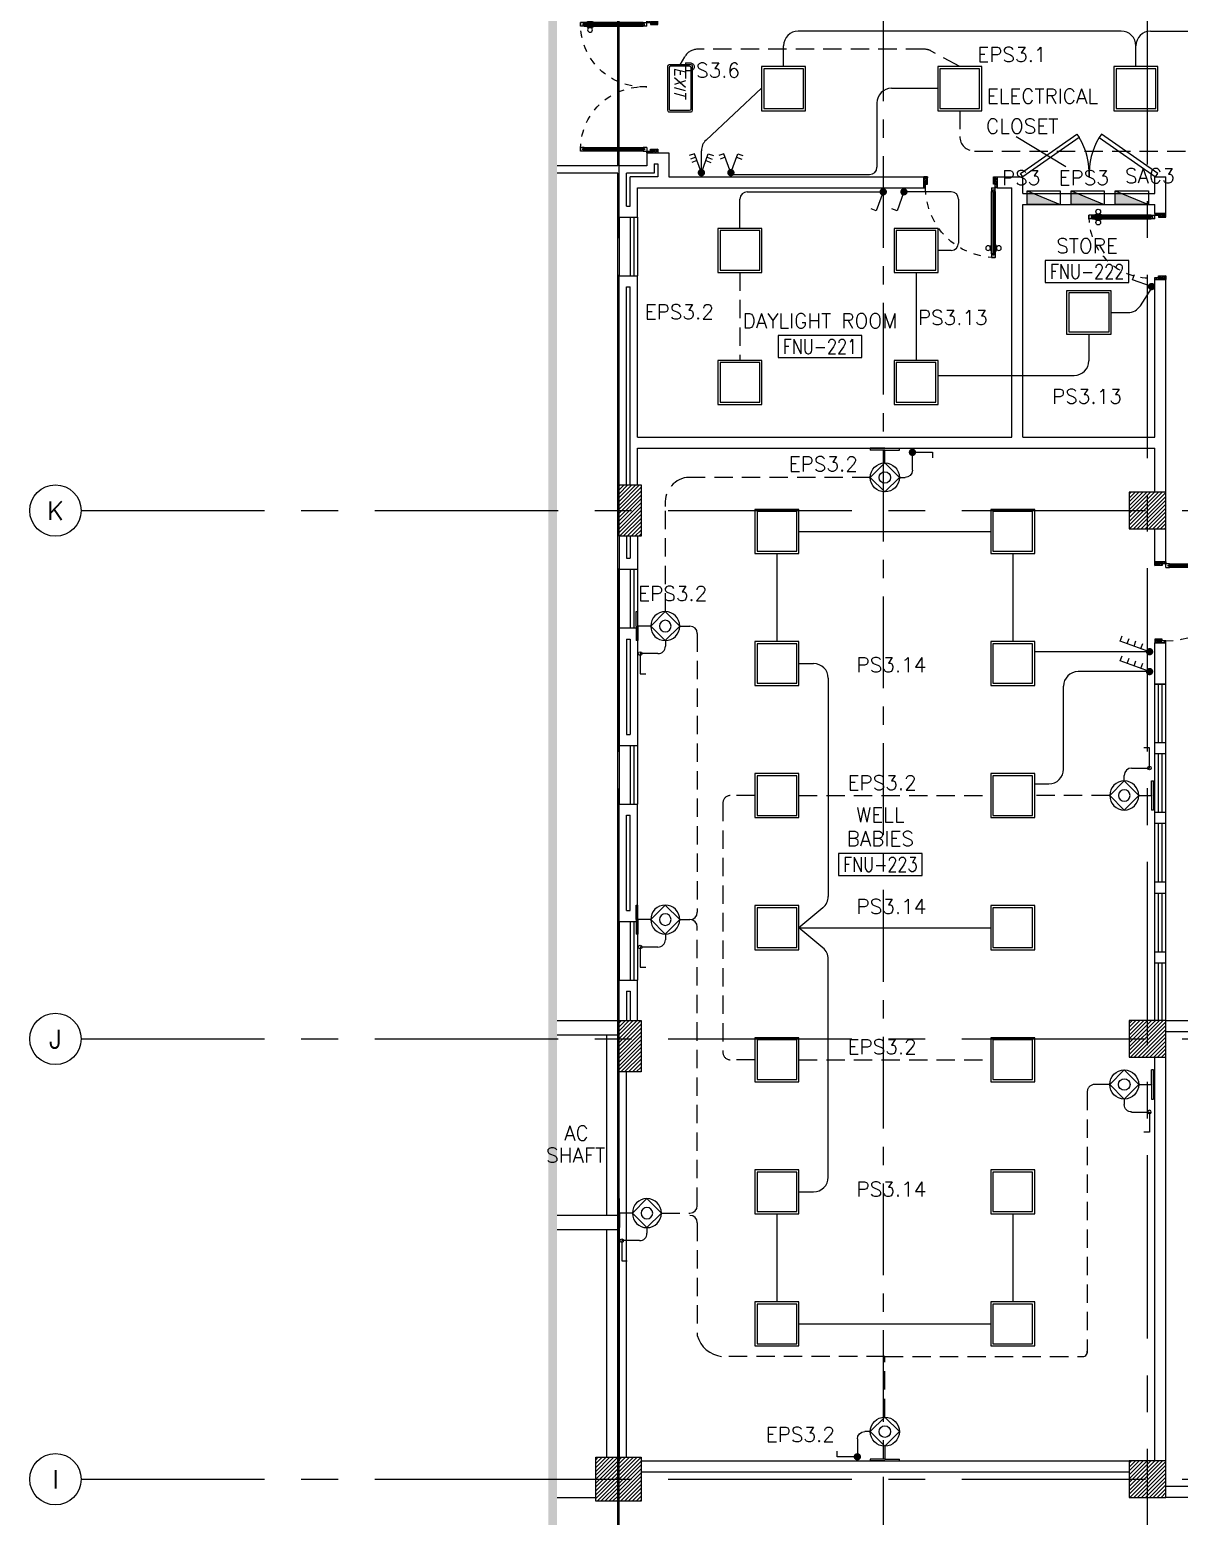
# Model space of a CAD drawing. Extents: x 0 to 92.9, y -1.3 to 78.2.
# Drawn here: x -0.03 to 15.63, y 36.25 to 56.51 of the extents above; entities that cross this region are included whole.
import ezdxf
from ezdxf.enums import TextEntityAlignment as Align

# ---------------------------------------------------------------- set-up
doc = ezdxf.new("R2010")
doc.units = 0
doc.header["$MEASUREMENT"] = 0
for name, pattern in [('CENTER', [2, 1.25, -0.25, 0.25, -0.25]), ('CENTER2', [1.125, 0.75, -0.125, 0.125, -0.125]), ('CENTERX2', [4, 2.5, -0.5, 0.5, -0.5]), ('HIDDEN', [0.375, 0.25, -0.125])]:
    doc.linetypes.add(name, pattern=pattern)
doc.layers.get('0').update_dxf_attribs({"color": 11, "linetype": 'CONTINUOUS'})
for name, color, linetype in [('AX', 11, 'CONTINUOUS'), ('AX-CR', 11, 'CONTINUOUS'), ('AX-TXT', 11, 'CONTINUOUS'), ('AXES', 11, 'CENTERX2'), ('AXES1', 11, 'CENTER'), ('COL', 11, 'CONTINUOUS'), ('DOOR', 11, 'CONTINUOUS'), ('E-CLINE', 2, 'CONTINUOUS'), ('E-HLINE', 2, 'HIDDEN'), ('E-LEGEND', 3, 'CONTINUOUS'), ('E-LITE', 4, 'CONTINUOUS'), ('E-PANELBX', 3, 'CONTINUOUS'), ('E-SWITCH', 4, 'CONTINUOUS'), ('E-TEXT', 4, 'CONTINUOUS'), ('EJ', 11, 'CONTINUOUS'), ('ELEV', 11, 'CONTINUOUS'), ('HAT', 11, 'CONTINUOUS'), ('INSUL', 11, 'CONTINUOUS'), ('RM-BOX', 11, 'CONTINUOUS'), ('RM-NAME', 11, 'CONTINUOUS'), ('RM-NO', 11, 'CONTINUOUS'), ('ROOF', 11, 'CONTINUOUS'), ('WALL', 11, 'CONTINUOUS'), ('WIN', 11, 'CONTINUOUS')]:
    doc.layers.add(name, color=color, linetype=linetype)
doc.styles.add('ITALICC', font='italicc')
doc.styles.add('ROMANS', font='ROMANS.shx', dxfattribs={"width": 0.6})

# ---------------------------------------------------------------- blocks, each defined once
blk = doc.blocks.new('L42')
at = {"layer": 'E-LITE'}
for p, q in [((0.3, 0.3), (-0.3, 0.3)), ((-0.3, 0.3), (-0.3, -0.3)), ((0.3, -0.3), (0.3, 0.3)), ((-0.3, -0.3), (0.3, -0.3))]:
    blk.add_line(p, q, dxfattribs=at)
at = {"layer": 'E-LITE', "color": 8}
blk.add_lwpolyline([(-0.27, 0.27), (-0.27, -0.27), (0.27, -0.27), (0.27, 0.27)], close=True, dxfattribs=at)
blk = doc.blocks.new('2G2W')
for p, q in [((0, 0), (0.517, 0.188)), ((0, 0), (0.517, -0.188)), ((0.423, 0.154), (0.372, 0.295)), ((0.517, 0.188), (0.466, 0.329)), ((0.423, -0.154), (0.372, -0.295)), ((0.517, -0.188), (0.466, -0.329))]:
    blk.add_line(p, q)
at = {"const_width": 0.1}
blk.add_lwpolyline([(-0.05, 0, 1), (0.05, 0, 1)], format="xyb", close=True, dxfattribs=at)
blk = doc.blocks.new('3G2W')
for p, q in [((0, 0), (0.517, 0.188)), ((0, 0), (0.517, -0.188)), ((0.329, 0.12), (0.278, 0.261)), ((0.423, 0.154), (0.372, 0.295)), ((0.517, 0.188), (0.466, 0.329)), ((0.329, -0.12), (0.278, -0.261)), ((0.423, -0.154), (0.372, -0.295)), ((0.517, -0.188), (0.466, -0.329))]:
    blk.add_line(p, q)
at = {"const_width": 0.1}
blk.add_lwpolyline([(-0.05, 0, 1), (0.05, 0, 1)], format="xyb", close=True, dxfattribs=at)
blk = doc.blocks.new('AXL')
at = {"layer": 'AX-CR'}
blk.add_circle((-350, 0), 350, dxfattribs=at)
at = {"layer": 'AX-TXT', "style": 'ROMANS'}
blk.add_attdef('AX', text='', height=250, dxfattribs=at).set_placement((-350, 0), align=Align.MIDDLE)
blk = doc.blocks.new('*X81')
at = {"color": 0}
for p, q in [((73379, 149535), (73834, 149990)), ((73379, 149588), (73781, 149990)), ((73379, 149641), (73728, 149990)), ((73379, 149694), (73675, 149990)), ((73379, 149747), (73622, 149990)), ((73379, 149800), (73569, 149990)), ((73379, 149853), (73516, 149990)), ((73379, 149906), (73463, 149990)), ((73379, 149959), (73410, 149990)), ((73387, 149490), (73879, 149982)), ((73440, 149490), (73879, 149929)), ((73493, 149490), (73879, 149876)), ((73546, 149490), (73879, 149822)), ((73599, 149490), (73879, 149769)), ((73653, 149490), (73879, 149716)), ((73706, 149490), (73879, 149663)), ((73759, 149490), (73879, 149610)), ((73812, 149490), (73879, 149557)), ((73865, 149490), (73879, 149504))]:
    blk.add_line(p, q, dxfattribs=at)
blk = doc.blocks.new('COL50')
at = {"layer": 'COL'}
blk.add_lwpolyline([(-250, 250), (-250, -250), (250, -250), (250, 250)], close=True, dxfattribs=at)
blk = doc.blocks.new('RM1')
at = {"layer": 'RM-BOX'}
blk.add_lwpolyline([(570, -200), (-570, -200), (-570, -500), (570, -500)], close=True, dxfattribs=at)
at = {"layer": 'RM-NAME', "style": 'ROMANS'}
for tag, p in [('ROOMNAME1', (0, 324)), ('ROOMNAME2', (0, 0))]:
    blk.add_attdef(tag, text='', height=200, dxfattribs=at).set_placement(p, align=Align.MIDDLE)
at = {"layer": 'RM-NO', "style": 'ROMANS', "width": 0.8}
blk.add_attdef('ROOMNO', text='', height=200, dxfattribs=at).set_placement((0, -350), align=Align.MIDDLE)
blk = doc.blocks.new('*X80')
at = {"color": 0}
for p, q in [((73379, 155527), (73842, 155990)), ((73379, 155580), (73789, 155990)), ((73379, 155633), (73736, 155990)), ((73379, 155686), (73683, 155990)), ((73379, 155739), (73629, 155990)), ((73379, 155793), (73576, 155990)), ((73379, 155846), (73523, 155990)), ((73379, 155899), (73470, 155990)), ((73379, 155952), (73417, 155990)), ((73395, 155490), (73879, 155974)), ((73448, 155490), (73879, 155921)), ((73501, 155490), (73879, 155868)), ((73554, 155490), (73879, 155815)), ((73607, 155490), (73879, 155762)), ((73660, 155490), (73879, 155709)), ((73713, 155490), (73879, 155656)), ((73766, 155490), (73879, 155603)), ((73819, 155490), (73879, 155550)), ((73872, 155490), (73879, 155497))]:
    blk.add_line(p, q, dxfattribs=at)
blk = doc.blocks.new('*X79')
at = {"color": 0}
for p, q in [((73379, 162740), (73829, 163190)), ((73379, 162793), (73776, 163190)), ((73379, 162846), (73723, 163190)), ((73379, 162899), (73670, 163190)), ((73379, 162952), (73617, 163190)), ((73379, 163005), (73564, 163190)), ((73379, 163058), (73511, 163190)), ((73379, 163111), (73458, 163190)), ((73379, 163164), (73405, 163190)), ((73382, 162690), (73879, 163187)), ((73435, 162690), (73879, 163134)), ((73488, 162690), (73879, 163081)), ((73541, 162690), (73879, 163028)), ((73594, 162690), (73879, 162975)), ((73647, 162690), (73879, 162922)), ((73700, 162690), (73879, 162869)), ((73753, 162690), (73879, 162816)), ((73806, 162690), (73879, 162763)), ((73859, 162690), (73879, 162710))]:
    blk.add_line(p, q, dxfattribs=at)
blk = doc.blocks.new('DOOR90')
at = {"layer": 'DOOR', "linetype": 'ByBlock'}
for p, q in [((0, 0), (-150, 0)), ((-200, -25), (-1000, -25)), ((-200, -42), (-1000, -42)), ((-200, -58), (-1000, -58)), ((-1000, -75), (-200, -75))]:
    blk.add_line(p, q, dxfattribs=at)
at = {"layer": 'DOOR', "color": 0, "linetype": 'ByBlock'}
for p, q in [((-150, 0), (-150, -25)), ((-150, 0), (0, 0)), ((0, -50), (0, 0)), ((-1050, -25), (-1050, -75)), ((-1050, -75), (-1050, -25)), ((-1000, -25), (-1050, -25)), ((-1000, -75), (-1050, -75)), ((-1020, -42), (-1020, -58)), ((-1000, -42), (-1020, -42)), ((-1000, -58), (-1020, -58)), ((-1000, -25), (-1000, -42)), ((-1000, -58), (-1000, -75)), ((-968, -25), (-968, -18)), ((-878, -18), (-968, -18)), ((-968, -75), (-968, -82)), ((-878, -82), (-968, -82)), ((-955, -18), (-955, -9)), ((-955, -9), (-890, -9)), ((-955, -18), (-890, -18)), ((-955, -82), (-955, -91)), ((-955, -82), (-890, -82)), ((-955, -91), (-890, -91)), ((-890, -18), (-890, -9)), ((-890, -82), (-890, -91)), ((-878, -25), (-878, -18)), ((-878, -75), (-878, -82)), ((-200, -42), (-200, -25)), ((-200, -25), (-150, -25)), ((-180, -42), (-200, -42)), ((-200, -75), (-200, -58)), ((-200, -58), (-180, -58)), ((-150, -75), (-200, -75)), ((-180, -58), (-180, -42)), ((-150, -75), (-150, -25)), ((-150, -25), (-100, -25)), ((-100, -25), (-100, -50)), ((-100, -50), (0, -50)), ((-150, -900), (-150, -875)), ((-150, -875), (-100, -875)), ((0, -900), (-150, -900)), ((-150, -900), (0, -900)), ((-100, -850), (0, -850)), ((-100, -875), (-100, -850)), ((0, -850), (0, -900))]:
    blk.add_line(p, q, dxfattribs=at)
at = {"layer": 'DOOR', "color": 9, "linetype": 'ByBlock'}
for p, q in [((0, -50), (-114, 0)), ((0, -50), (-40, 0)), ((0, -50), (-100, -37)), ((0, -850), (-114, -900)), ((0, -850), (-100, -863)), ((0, -850), (-40, -900))]:
    blk.add_line(p, q, dxfattribs=at)
at = {"layer": 'DOOR', "color": 0, "linetype": 'ByBlock'}
for centre in [(-923, 24), (-923, -124)]:
    blk.add_circle(centre, 32.4, dxfattribs=at)
at = {"layer": 'DOOR', "color": 9, "linetype": 'ByBlock'}
for centre, radius, start, end in [((0, -50), 74.4, 137.7764, 180), ((0, -50), 54.4, 113.2074, 180), ((0, -50), 154, 161.1053, 166.2858), ((0, -50), 134, 158.1598, 169.28), ((0, -50), 114, 154.0838, 167.3774), ((0, -50), 94.4, 148.0182, 180), ((0, -50), 34.4, 90, 180), ((0, -50), 14.4, 90, 180), ((0, -850), 154, 193.7142, 198.8947), ((0, -850), 134, 190.72, 201.8402), ((0, -850), 94.4, 180, 211.9818), ((0, -850), 74.4, 180, 222.2236), ((0, -850), 54.4, 180, 246.7926), ((0, -850), 34.4, 180, 270), ((0, -850), 14.4, 180, 270)]:
    blk.add_arc(centre, radius, start, end, dxfattribs=at)
at = {"layer": 'DOOR', "linetype": 'HIDDEN', "ltscale": 0.5}
blk.add_arc((-222, -50), 828, 178.2701, 275.003, dxfattribs=at)
blk = doc.blocks.new('C11')
at = {"layer": 'HAT'}
h = blk.add_hatch(dxfattribs=at)
h.set_pattern_fill('ANSI31', color=256, scale=300, style=0)
h.set_pattern_definition([(45, (-248556.182, -75061.005), (-26.5165043, 26.5165043), [])])
h.paths.add_polyline_path([(300, 700), (0, 700), (0, 350), (300, 350)])
h.paths.add_polyline_path([(300, 350), (0, 350), (0, 0), (300, 0)])
at = {"layer": 'COL'}
blk.add_lwpolyline([(300, 700), (300, 0), (0, 0), (0, 700)], close=True, dxfattribs=at)
blk = doc.blocks.new('C5V')
at = {"layer": 'HAT'}
h = blk.add_hatch(dxfattribs=at)
h.set_pattern_fill('ANSI31', color=256, scale=300, style=0)
h.set_pattern_definition([(45, (-249196.182, -54711.005), (-26.5165043, 26.5165043), [])])
h.paths.add_polyline_path([(-20, 600), (-320, 600), (-320, 300), (-20, 300)])
h.paths.add_polyline_path([(-20, 300), (-320, 300), (-320, 0), (-20, 0)])
h = blk.add_hatch(dxfattribs=at)
h.set_pattern_fill('ANSI31', color=256, scale=300, style=0)
h.set_pattern_definition([(45, (-248876.182, -54711.005), (-26.5165043, 26.5165043), [])])
h.paths.add_polyline_path([(300, 600), (0, 600), (0, 300), (300, 300)])
h.paths.add_polyline_path([(300, 300), (0, 300), (0, 0), (300, 0)])
at = {"layer": 'COL'}
for points in [[(-20, 600), (-20, 0), (-320, 0), (-320, 600)], [(300, 600), (300, 0), (0, 0), (0, 600)]]:
    blk.add_lwpolyline(points, close=True, dxfattribs=at)
blk = doc.blocks.new('A$C272A55A0')
at = {"layer": 'DOOR', "color": 0, "linetype": 'ByBlock'}
for p, q in [((0, 900), (0, 1050)), ((50, 1050), (0, 1050)), ((50, 950), (50, 1050)), ((1750, 950), (1750, 1050)), ((1750, 1050), (1800, 1050)), ((1800, 1050), (1800, 900)), ((0, 900), (25, 900)), ((25, 950), (50, 950)), ((25, 900), (25, 950)), ((75, 900), (25, 900)), ((25, 850), (25, 900)), ((42, 850), (25, 850)), ((58, 870), (42, 870)), ((42, 870), (42, 850)), ((58, 850), (58, 870)), ((75, 850), (58, 850)), ((75, 900), (75, 850)), ((1725, 900), (1775, 900)), ((1725, 900), (1725, 850)), ((1725, 850), (1742, 850)), ((1742, 870), (1758, 870)), ((1742, 850), (1742, 870)), ((1775, 950), (1750, 950)), ((1758, 870), (1758, 850)), ((1758, 850), (1775, 850)), ((1775, 900), (1775, 950)), ((1800, 900), (1775, 900)), ((1775, 850), (1775, 900)), ((25, 50), (42, 50)), ((25, 50), (25, 0)), ((25, 0), (75, 0)), ((75, 0), (25, 0)), ((42, 50), (42, 30)), ((42, 30), (58, 30)), ((58, 50), (75, 50)), ((58, 50), (58, 30)), ((75, 50), (75, 0)), ((1718, 160), (1709, 160)), ((1709, 95), (1709, 160)), ((1718, 95), (1709, 95)), ((1725, 173), (1718, 173)), ((1718, 173), (1718, 83)), ((1718, 95), (1718, 160)), ((1725, 83), (1718, 83)), ((1742, 50), (1725, 50)), ((1725, 50), (1725, 0)), ((1775, 0), (1725, 0)), ((1725, 0), (1775, 0)), ((1742, 50), (1742, 30)), ((1758, 30), (1742, 30)), ((1775, 50), (1758, 50)), ((1758, 50), (1758, 30)), ((1775, 173), (1782, 173)), ((1775, 83), (1782, 83)), ((1775, 50), (1775, 0)), ((1782, 173), (1782, 83)), ((1782, 160), (1791, 160)), ((1782, 95), (1782, 160)), ((1782, 95), (1791, 95)), ((1791, 95), (1791, 160))]:
    blk.add_line(p, q, dxfattribs=at)
at = {"layer": 'DOOR', "color": 9, "linetype": 'ByBlock'}
for p, q in [((50, 1050), (0, 1010)), ((50, 1050), (0, 937)), ((50, 1050), (37, 950)), ((1750, 1050), (1800, 1010)), ((1750, 1050), (1800, 937)), ((1750, 1050), (1763, 950))]:
    blk.add_line(p, q, dxfattribs=at)
at = {"layer": 'DOOR', "linetype": 'ByBlock'}
for p, q in [((25, 850), (25, 50)), ((42, 850), (42, 50)), ((58, 850), (58, 50)), ((75, 50), (75, 850)), ((1725, 50), (1725, 850)), ((1742, 850), (1742, 50)), ((1758, 850), (1758, 50)), ((1775, 850), (1775, 50))]:
    blk.add_line(p, q, dxfattribs=at)
at = {"layer": 'DOOR', "color": 0, "linetype": 'ByBlock'}
for centre in [(1676, 128), (1824, 128)]:
    blk.add_circle(centre, 32.4, dxfattribs=at)
at = {"layer": 'DOOR', "color": 9, "linetype": 'ByBlock'}
for centre, radius, start, end in [((50, 1050), 54.4, 203.2074, 270), ((50, 1050), 34.4, 180, 270), ((50, 1050), 14.4, 180, 270), ((1750, 1050), 14.4, 270, 0), ((1750, 1050), 34.4, 270, 0), ((1750, 1050), 54.4, 270, 336.7926), ((50, 1050), 74.4, 227.7764, 270), ((50, 1050), 94.4, 238.0182, 270), ((50, 1050), 114, 244.0838, 257.3774), ((50, 1050), 134, 248.1598, 259.28), ((50, 1050), 154, 251.1053, 256.2858), ((1750, 1050), 74.4, 270, 312.2236), ((1750, 1050), 94.4, 270, 301.9818), ((1750, 1050), 114, 282.6226, 295.9162), ((1750, 1050), 134, 280.72, 291.8402), ((1750, 1050), 154, 283.7142, 288.8947)]:
    blk.add_arc(centre, radius, start, end, dxfattribs=at)
at = {"layer": 'DOOR', "linetype": 'HIDDEN', "ltscale": 0.5}
for centre, start, end in [((50, 851), 268.3174, 3.2965), ((1750, 851), 176.7035, 271.6826)]:
    blk.add_arc(centre, 851, start, end, dxfattribs=at)
at = {"layer": 'WALL', "linetype": 'ByBlock'}
blk.add_line((1800, 900), (1800, 1050), dxfattribs=at)
blk = doc.blocks.new('DOOR-110')
at = {"layer": 'DOOR', "color": 0, "linetype": 'ByBlock'}
for p, q in [((0, 1050), (0, 1100)), ((150, 1100), (0, 1100)), ((100, 1050), (0, 1050)), ((100, 1075), (100, 1050)), ((150, 1075), (100, 1075)), ((150, 1100), (150, 1075)), ((150, 1025), (150, 1075)), ((200, 1075), (150, 1075)), ((150, 1025), (200, 1025)), ((180, 1042), (180, 1058)), ((180, 1058), (200, 1058)), ((200, 1042), (180, 1042)), ((200, 1058), (200, 1075)), ((200, 1025), (200, 1042)), ((1028, 1075), (1028, 1082)), ((1028, 1082), (1118, 1082)), ((1028, 1025), (1028, 1018)), ((1028, 1018), (1118, 1018)), ((1040, 1082), (1040, 1091)), ((1105, 1091), (1040, 1091)), ((1105, 1082), (1040, 1082)), ((1040, 1018), (1040, 1009)), ((1105, 1018), (1040, 1018)), ((1105, 1082), (1105, 1091)), ((1105, 1018), (1105, 1009)), ((1118, 1075), (1118, 1082)), ((1118, 1025), (1118, 1018)), ((1150, 1075), (1150, 1058)), ((1150, 1075), (1200, 1075)), ((1150, 1058), (1170, 1058)), ((1150, 1042), (1150, 1025)), ((1150, 1042), (1170, 1042)), ((1150, 1025), (1200, 1025)), ((1170, 1058), (1170, 1042)), ((1200, 1075), (1200, 1025)), ((1200, 1025), (1200, 1075)), ((1105, 1009), (1040, 1009)), ((100, 50), (0, 50)), ((0, 50), (0, 0)), ((0, 0), (150, 0)), ((150, 0), (0, 0)), ((100, 25), (100, 50)), ((150, 25), (100, 25)), ((150, 0), (150, 25))]:
    blk.add_line(p, q, dxfattribs=at)
at = {"layer": 'DOOR', "linetype": 'ByBlock'}
for p, q in [((0, 1100), (150, 1100)), ((200, 1075), (1150, 1075)), ((200, 1058), (1150, 1058)), ((200, 1042), (1150, 1042)), ((1150, 1025), (200, 1025))]:
    blk.add_line(p, q, dxfattribs=at)
at = {"layer": 'DOOR', "color": 9, "linetype": 'ByBlock'}
for p, q in [((0, 1050), (40, 1100)), ((0, 1050), (114, 1100)), ((0, 1050), (100, 1063)), ((0, 50), (40, 0)), ((0, 50), (114, 0)), ((0, 50), (100, 37))]:
    blk.add_line(p, q, dxfattribs=at)
at = {"layer": 'DOOR', "color": 0, "linetype": 'ByBlock'}
for centre in [(1073, 1124), (1073, 976)]:
    blk.add_circle(centre, 32.4, dxfattribs=at)
at = {"layer": 'DOOR', "color": 9, "linetype": 'ByBlock'}
for centre, radius, start, end in [((0, 1050), 34.4, 0, 90), ((0, 1050), 14.4, 0, 90), ((0, 1050), 54.4, 0, 66.7926), ((0, 1050), 74.4, 0, 42.2236), ((0, 1050), 94.4, 0, 31.9818), ((0, 1050), 114, 12.6226, 25.9162), ((0, 1050), 134, 10.72, 21.8402), ((0, 1050), 154, 13.7142, 18.8947), ((0, 50), 14.4, 270, 0), ((0, 50), 34.4, 270, 0), ((0, 50), 54.4, 293.2074, 0), ((0, 50), 74.4, 317.7764, 0), ((0, 50), 94.4, 328.0182, 0), ((0, 50), 134, 338.1598, 349.28), ((0, 50), 154, 341.1053, 346.2858)]:
    blk.add_arc(centre, radius, start, end, dxfattribs=at)
at = {"layer": 'DOOR', "linetype": 'HIDDEN', "ltscale": 0.5}
blk.add_arc((150, 1075), 1050, 270, 0, dxfattribs=at)
at = {"layer": 'WALL', "linetype": 'ByBlock'}
for p, q in [((0, 1100), (150, 1100)), ((0, 0), (150, 0))]:
    blk.add_line(p, q, dxfattribs=at)
blk = doc.blocks.new('D1000')
at = {"layer": 'DOOR', "color": 7, "linetype": 'ByBlock'}
for p, q in [((0, 0), (-150, 0)), ((-150, 0), (-150, -25)), ((-150, 0), (0, 0)), ((0, -50), (-114, 0)), ((0, -50), (-40, 0)), ((0, -50), (0, 0)), ((-1050, -25), (-1100, -25)), ((-1100, -75), (-1100, -25)), ((-1100, -25), (-1100, -75)), ((-1050, -75), (-1100, -75)), ((-1050, -42), (-1070, -42)), ((-1070, -42), (-1070, -58)), ((-1050, -58), (-1070, -58)), ((-1050, -25), (-1050, -42)), ((-1050, -58), (-1050, -75)), ((-928, -18), (-1018, -18)), ((-1018, -25), (-1018, -18)), ((-1018, -75), (-1018, -82)), ((-928, -82), (-1018, -82)), ((-1005, -9), (-940, -9)), ((-1005, -18), (-1005, -9)), ((-1005, -18), (-940, -18)), ((-1005, -82), (-940, -82)), ((-1005, -82), (-1005, -91)), ((-1005, -91), (-940, -91)), ((-940, -18), (-940, -9)), ((-940, -82), (-940, -91)), ((-928, -25), (-928, -18)), ((-928, -75), (-928, -82)), ((-200, -42), (-200, -25)), ((-200, -25), (-150, -25)), ((-180, -42), (-200, -42)), ((-200, -75), (-200, -58)), ((-200, -58), (-180, -58)), ((-150, -75), (-200, -75)), ((-180, -58), (-180, -42)), ((-150, -75), (-150, -25)), ((-150, -25), (-100, -25)), ((-100, -25), (-100, -50)), ((0, -50), (-100, -37)), ((-100, -50), (0, -50)), ((-150, -975), (-100, -975)), ((-150, -1000), (-150, -975)), ((-150, -1000), (0, -1000)), ((0, -1000), (-150, -1000)), ((0, -950), (-114, -1000)), ((-100, -975), (-100, -950)), ((0, -950), (-100, -963)), ((-100, -950), (0, -950)), ((0, -950), (-40, -1000)), ((0, -950), (0, -1000))]:
    blk.add_line(p, q, dxfattribs=at)
at = {"layer": 'DOOR', "linetype": 'ByBlock'}
for p, q in [((-200, -25), (-1050, -25)), ((-200, -42), (-1050, -42)), ((-200, -58), (-1050, -58)), ((-1050, -75), (-200, -75))]:
    blk.add_line(p, q, dxfattribs=at)
at = {"layer": 'DOOR', "color": 7, "linetype": 'ByBlock'}
for centre in [(-973, 23), (-973, -124)]:
    blk.add_circle(centre, 32.4, dxfattribs=at)
for centre, radius, start, end in [((0, -50), 134, 158.1598, 169.28), ((0, -50), 74.4, 137.7764, 180), ((0, -50), 54.4, 113.2074, 180), ((0, -50), 154, 161.1053, 166.2858), ((0, -50), 114, 154.0838, 167.3774), ((0, -50), 94.4, 148.0182, 180), ((0, -50), 34.4, 90, 180), ((0, -50), 14.4, 90, 180), ((0, -950), 154, 193.7142, 198.8947), ((0, -950), 134, 190.72, 201.8402), ((0, -950), 94.4, 180, 211.9818), ((0, -950), 74.4, 180, 222.2236), ((0, -950), 54.4, 180, 246.7926), ((0, -950), 34.4, 180, 270), ((0, -950), 14.4, 180, 270)]:
    blk.add_arc(centre, radius, start, end, dxfattribs=at)
at = {"layer": 'DOOR', "linetype": 'HIDDEN', "ltscale": 0.5}
blk.add_arc((-149, -24), 951, 180.0434, 269.9667, dxfattribs=at)
blk = doc.blocks.new('EXIT')
at = {"layer": 'E-LITE', "color": 4}
for p, q in [((-0.32, 0.15), (-0.32, -0.15)), ((0.3, 0.17), (-0.3, 0.17)), ((0.32, -0.15), (0.32, 0.15)), ((-0.3, -0.17), (0.3, -0.17))]:
    blk.add_line(p, q, dxfattribs=at)
at = {"layer": 'E-LITE', "color": 8}
for p, q in [((-0.3, 0.13), (-0.3, -0.13)), ((0.28, 0.15), (-0.28, 0.15)), ((0.3, -0.13), (0.3, 0.13)), ((-0.28, -0.15), (0.28, -0.15))]:
    blk.add_line(p, q, dxfattribs=at)
at = {"layer": 'E-LITE', "color": 4}
for centre, start, end in [((-0.3, 0.15), 90, 180), ((0.3, 0.15), 360, 90), ((-0.3, -0.15), 180, 270), ((0.3, -0.15), 270, 0)]:
    blk.add_arc(centre, 0.02, start, end, dxfattribs=at)
at = {"layer": 'E-LITE', "color": 8}
for centre, start, end in [((-0.28, 0.13), 90, 180), ((0.28, 0.13), 0, 90), ((-0.28, -0.13), 180, 270), ((0.28, -0.13), 270, 0)]:
    blk.add_arc(centre, 0.02, start, end, dxfattribs=at)
at = {"layer": 'E-LITE', "color": 5, "style": 'ITALICC'}
blk.add_text('EXIT', height=0.15, dxfattribs=at).set_placement((-0.284, -0.078))
blk = doc.blocks.new('E-PBX')
at = {"layer": 'E-PANELBX'}
h = blk.add_hatch(color=256, dxfattribs=at)
h.paths.add_polyline_path([(34, 190), (-225, 190), (34, 81)])
h.paths.add_polyline_path([(225, 190), (34, 190), (34, 81), (225, 0)])
blk.add_line((225, 0), (-225, 190), dxfattribs=at)
blk.add_lwpolyline([(-225, 190), (225, 190), (225, 0), (-225, 0)], close=True, dxfattribs=at)
blk = doc.blocks.new('NL')
at = {"layer": 'E-LEGEND'}
blk.add_line((0, -193), (25, -193), dxfattribs=at)
at = {"layer": 'E-LITE'}
for p, q in [((0, 5), (0, 203)), ((25, 203), (0, 203)), ((25, 5), (25, 203)), ((0, 5), (0, -193)), ((25, 5), (25, -193))]:
    blk.add_line(p, q, dxfattribs=at)
at = {"layer": 'E-LITE', "color": 2}
blk.add_line((201, 5), (25, 5), dxfattribs=at)
at = {"layer": 'E-LITE', "color": 5}
blk.add_circle((398, 5), 198, dxfattribs=at)
at = {"layer": 'E-SWITCH', "color": 2}
for p, q in [((201, 5), (398, 203)), ((398, 203), (596, 5)), ((398, -193), (201, 5)), ((596, 5), (398, -193))]:
    blk.add_line(p, q, dxfattribs=at)
at = {"layer": 'E-SWITCH'}
blk.add_circle((398, 5), 78.5, dxfattribs=at)
blk = doc.blocks.new('1G1W')
for p, q in [((0, 0), (0.55, 0)), ((0.55, 0), (0.55, -0.15))]:
    blk.add_line(p, q)
at = {"const_width": 0.1}
blk.add_lwpolyline([(-0.05, 0, 1), (0.05, 0, 1)], format="xyb", close=True, dxfattribs=at)

msp = doc.modelspace()

# ---------------------------------------------------------------- linework, layer by layer
at = {"layer": 'AXES'}
for p, q in [((15.203, -1.327), (15.203, 77.486)), ((15.203, -1.327), (15.203, 77.486)), ((7.983, -1.327), (7.983, 77.136)), ((8.003, -1.329), (8.003, 77.134)), ((0.672, 49.958), (24.203, 49.958)), ((0.672, 42.758), (24.203, 42.758)), ((0.672, 36.758), (24.203, 36.758))]:
    msp.add_line(p, q, dxfattribs=at)
at = {"layer": 'AXES1'}
msp.add_line((11.603, 5.538), (11.603, 64.358), dxfattribs=at)
at = {"layer": 'COL'}
for points in [[(7.159, 43.008), (7.983, 43.008), (7.983, 42.808), (7.159, 42.808)], [(7.159, 40.358), (7.983, 40.358), (7.983, 40.158), (7.159, 40.158)]]:
    msp.add_lwpolyline(points, dxfattribs=at)
at = {"layer": 'E-CLINE', "color": 4}
for p, q in [((14.843, 56.492), (10.443, 56.492)), ((15.243, 56.492), (17.243, 56.492)), ((9.187, 55.007), (9.943, 55.713)), ((9.123, 54.588), (9.123, 54.861)), ((12.048, 53.204), (12.048, 52.004)), ((14.403, 52.358), (14.403, 52)), ((12.348, 51.8), (14.203, 51.8)), ((10.452, 49.674), (13.065, 49.674)), ((10.152, 49.374), (10.152, 48.174)), ((13.365, 49.374), (13.365, 48.174)), ((8.829, 48.384), (8.967, 48.384)), ((10.452, 47.874), (10.652, 47.874)), ((10.852, 47.674), (10.852, 44.7)), ((8.829, 44.384), (8.967, 44.384)), ((10.78, 44.546), (10.452, 44.274)), ((10.452, 44.274), (13.065, 44.274)), ((10.78, 44.001), (10.452, 44.274)), ((10.852, 40.874), (10.852, 43.847)), ((10.452, 40.674), (10.652, 40.674)), ((10.152, 40.374), (10.152, 39.174)), ((13.365, 40.374), (13.365, 39.174)), ((10.452, 38.874), (13.065, 38.874))]:
    msp.add_line(p, q, dxfattribs=at)
at = {"layer": 'E-CLINE', "color": 4, "linetype": 'ByBlock'}
for p, q in [((10.243, 56.008), (10.243, 56.292)), ((15.043, 56.008), (15.043, 56.292))]:
    msp.add_line(p, q, dxfattribs=at)
for centre, start, end in [((10.443, 56.292), 90, 180), ((14.843, 56.292), 0, 90), ((15.243, 56.292), 90, 180)]:
    msp.add_arc(centre, 0.2, start, end, dxfattribs=at)
at = {"layer": 'E-CLINE', "color": 4}
for centre, radius, start, end in [((9.323, 54.861), 0.2, 133.0289, 180), ((14.203, 52), 0.2, 270, 0), ((8.967, 48.284), 0.1, 0, 90), ((10.652, 47.674), 0.2, 0, 90), ((10.652, 44.7), 0.2, 309.7191, 0), ((8.967, 44.484), 0.1, 270, 0), ((8.967, 44.284), 0.1, 0, 90), ((10.652, 43.847), 0.2, 0, 50.2809), ((10.652, 40.874), 0.2, 270, 0), ((8.967, 40.484), 0.1, 270, 0), ((8.967, 40.253), 0.1, 0, 90), ((9.448, 38.822), 0.395, 195.623, 262.8842), ((14.317, 38.493), 0.0648, 255.291, 9.9948)]:
    msp.add_arc(centre, radius, start, end, dxfattribs=at)
at = {"layer": 'E-HLINE', "color": 4}
for p, q in [((8.833, 56.033), (8.897, 56.144)), ((12.159, 56.245), (9.071, 56.245)), ((12.643, 56.008), (12.256, 56.22)), ((12.643, 55.408), (12.643, 55.058)), ((12.843, 54.858), (19.643, 54.858)), ((9.648, 53.204), (9.648, 52.004)), ((11.426, 50.409, -0.858), (8.921, 50.409, -0.858)), ((8.632, 48.582), (8.632, 50.014)), ((9.067, 48.284), (9.067, 44.484)), ((9.852, 46.074), (9.517, 46.074)), ((10.452, 46.074), (13.065, 46.074)), ((14.687, 46.075), (13.665, 46.075)), ((9.417, 45.974), (9.417, 42.574)), ((9.067, 40.484), (9.067, 44.284)), ((9.852, 42.474), (9.517, 42.474)), ((10.452, 42.474), (13.065, 42.474)), ((14.38, 42.037), (14.38, 38.482)), ((14.687, 42.137), (14.48, 42.137)), ((8.579, 40.384), (8.967, 40.384)), ((9.067, 40.253), (9.067, 38.716)), ((11.623, 38.431, -0.858), (9.399, 38.431, -0.858)), ((11.623, 37.604), (11.623, 38.431, -0.858)), ((11.623, 38.431, -0.858), (14.33, 38.431, -0.858))]:
    msp.add_line(p, q, dxfattribs=at)
for centre, radius, start, end in [((9.071, 56.045), 0.2, 90, 150.1937), ((12.159, 56.045), 0.2, 61.2256, 90), ((12.843, 55.058), 0.2, 180, 270), ((8.977, 50.065, -0.858), 0.349, 99.1157, 188.4268), ((9.517, 45.974), 0.1, 90, 180), ((9.517, 42.574), 0.1, 180, 270), ((14.48, 42.037), 0.1, 90, 180)]:
    msp.add_arc(centre, radius, start, end, dxfattribs=at)
at = {"layer": 'E-LITE'}
for p, q in [((11.999, 50.509, -0.858), (11.999, 50.752, -0.858)), ((11.821, 50.409, -0.858), (11.899, 50.409, -0.858)), ((8.632, 48.186), (8.632, 48.109)), ((8.532, 48.009), (8.289, 48.009)), ((14.985, 46.45), (15.228, 46.45)), ((14.885, 46.273), (14.885, 46.35)), ((8.632, 44.186), (8.632, 44.109)), ((8.532, 44.009), (8.289, 44.009)), ((14.885, 41.939), (14.885, 41.862)), ((14.985, 41.762), (15.228, 41.762)), ((8.382, 40.186), (8.382, 40.109)), ((8.282, 40.009), (8.039, 40.009)), ((11.248, 37.306), (11.248, 37.063)), ((11.426, 37.406), (11.348, 37.406))]:
    msp.add_line(p, q, dxfattribs=at)
at = {"layer": 'E-LITE', "extrusion": (0, 0, -1)}
for centre, start_param, end_param in [((11.899, 50.509, -0.858), 0.785398, 2.356194), ((14.985, 41.862), 2.356194, 3.926991), ((11.348, 37.306), 3.926991, 5.497787)]:
    msp.add_ellipse(centre, major_axis=(0.0707, 0.0707), ratio=1, start_param=start_param, end_param=end_param, dxfattribs=at)
at = {"layer": 'E-LITE'}
for centre, start_param, end_param in [((8.532, 48.109), 2.356194, 3.926991), ((14.985, 46.35), -0.785398, 0.785398), ((8.532, 44.109), 2.356194, 3.926991), ((8.282, 40.109), 2.356194, 3.926991)]:
    msp.add_ellipse(centre, major_axis=(-0.0707, 0.0707), ratio=1, start_param=start_param, end_param=end_param, dxfattribs=at)
at = {"layer": 'E-SWITCH', "color": 4}
for p, q in [((11.715, 55.713), (12.343, 55.713)), ((11.515, 55.513), (11.515, 54.638)), ((9.525, 54.538), (11.415, 54.538)), ((9.748, 54.302), (11.601, 54.302)), ((11.601, 54.302), (11.506, 54.044)), ((11.883, 54.302), (11.789, 54.044)), ((12.527, 54.302), (11.883, 54.302)), ((9.648, 53.804), (9.648, 54.202)), ((12.627, 54.202), (12.627, 53.604)), ((11.506, 54.044), (11.436, 54.069)), ((11.789, 54.044), (11.719, 54.069)), ((12.527, 53.504), (12.348, 53.504)), ((14.998, 53.105), (15.024, 53.176)), ((15.257, 53.011), (14.998, 53.105)), ((15.104, 52.749), (15.257, 52.986)), ((14.703, 52.658), (14.936, 52.658)), ((14.83, 48.18), (14.856, 48.251)), ((14.924, 48.146), (14.95, 48.216)), ((15.23, 48.035), (13.665, 48.035)), ((15.23, 48.035), (14.83, 48.18)), ((15.018, 48.112), (15.044, 48.182)), ((15.112, 48.078), (15.138, 48.148)), ((14.83, 47.91), (14.856, 47.98)), ((15.23, 47.764), (14.83, 47.91)), ((14.924, 47.876), (14.95, 47.946)), ((15.018, 47.841), (15.044, 47.912)), ((15.112, 47.807), (15.138, 47.878)), ((15.23, 47.764), (14.257, 47.764)), ((14.057, 46.433), (14.057, 47.564)), ((13.665, 46.233), (13.857, 46.233))]:
    msp.add_line(p, q, dxfattribs=at)
at = {"layer": 'E-SWITCH', "color": 4, "const_width": 0.05}
for points in [[(11.601, 54.327, -1), (11.601, 54.277, -1)], [(11.883, 54.327, -1), (11.883, 54.277, -1)], [(15.282, 53.011, -1), (15.232, 53.011, -1)], [(15.255, 48.035, -1), (15.205, 48.035, -1)], [(15.255, 47.764, -1), (15.205, 47.764, -1)]]:
    msp.add_lwpolyline(points, format="xyb", close=True, dxfattribs=at)
at = {"layer": 'E-SWITCH', "color": 4}
for centre, radius, start, end in [((11.715, 55.513), 0.2, 90, 180), ((11.415, 54.638), 0.1, 270, 0), ((9.748, 54.202), 0.1, 90, 180), ((12.527, 54.202), 0.1, 0, 90), ((12.527, 53.604), 0.1, 270, 0), ((14.936, 52.858), 0.2, 270, 327.172), ((14.257, 47.564), 0.2, 90, 180), ((13.857, 46.433), 0.2, 270, 0)]:
    msp.add_arc(centre, radius, start, end, dxfattribs=at)
at = {"layer": 'E-TEXT', "color": 11}
msp.add_line((14.089, 54.642), (13.411, 55.053), dxfattribs=at)
at = {"layer": 'EJ'}
for p, q in [((7.983, 54.658), (7.983, 56.808)), ((8.003, 54.658), (8.003, 56.808)), ((8.003, 40.283), (8.003, 37.008))]:
    msp.add_line(p, q, dxfattribs=at)
at = {"layer": 'ELEV', "linetype": 'CENTER2', "const_width": 0.12}
msp.add_lwpolyline([(7.097, 3.218), (7.097, 66.758)], dxfattribs=at)
at = {"layer": 'INSUL'}
for p, q in [((8.103, 54.108), (8.103, 54.558)), ((8.478, 54.558), (8.103, 54.558)), ((8.153, 54.108), (8.153, 54.508)), ((8.528, 54.508), (8.153, 54.508)), ((8.478, 54.683), (8.528, 54.683)), ((8.478, 54.683), (8.478, 54.558)), ((8.528, 54.683), (8.528, 54.508)), ((8.103, 54.108), (8.153, 54.108)), ((8.103, 50.308), (8.103, 53.008)), ((8.103, 53.008), (8.153, 53.008)), ((8.153, 50.308), (8.153, 53.008)), ((8.103, 49.608), (8.103, 49.308)), ((8.153, 49.608), (8.153, 49.308)), ((8.103, 49.308), (8.153, 49.308)), ((8.103, 48.208), (8.103, 46.908)), ((8.103, 48.208), (8.153, 48.208)), ((8.153, 48.208), (8.153, 46.908)), ((8.103, 46.908), (8.153, 46.908)), ((8.103, 45.808), (8.153, 45.808)), ((8.103, 44.508), (8.103, 45.808)), ((8.153, 44.508), (8.153, 45.808)), ((8.103, 44.508), (8.153, 44.508)), ((8.103, 43.408), (8.103, 43.008)), ((8.103, 43.408), (8.153, 43.408)), ((8.153, 43.408), (8.153, 43.008))]:
    msp.add_line(p, q, dxfattribs=at)
at = {"layer": 'ROOF'}
for p, q in [((7.983, 54.658), (7.159, 54.658)), ((7.983, 54.558), (7.159, 54.558)), ((7.983, 43.008), (7.983, 54.558))]:
    msp.add_line(p, q, dxfattribs=at)
at = {"layer": 'WALL'}
for p, q in [((8.378, 54.833), (8.378, 54.658)), ((8.378, 54.833), (8.678, 54.833)), ((8.678, 54.833), (8.678, 54.508)), ((8.003, 53.958), (8.003, 54.658)), ((8.378, 54.658), (8.003, 54.658)), ((8.678, 54.508), (12.153, 54.508)), ((12.153, 54.358), (12.153, 54.508)), ((13.153, 54.508), (13.503, 54.508)), ((13.153, 54.358), (13.153, 54.508)), ((13.503, 54.278), (13.503, 54.508)), ((15.303, 54.508), (15.453, 54.508)), ((15.303, 54.278), (15.303, 54.508)), ((15.303, 54.508), (15.453, 54.508)), ((15.453, 54.008), (15.453, 54.508)), ((8.253, 53.958), (8.253, 54.358)), ((8.253, 54.358), (12.153, 54.358)), ((13.153, 54.358), (13.353, 54.358)), ((13.353, 50.958), (13.353, 54.358)), ((13.503, 54.278), (13.503, 54.358)), ((15.303, 54.278), (15.303, 54.358)), ((13.503, 54.278), (15.303, 54.278)), ((13.503, 50.958), (13.503, 54.128)), ((13.503, 54.128), (15.303, 54.128)), ((15.303, 54.008), (15.303, 54.128)), ((8.003, 53.958), (8.253, 53.958)), ((15.303, 54.008), (15.453, 54.008)), ((8.003, 50.308), (8.003, 53.158)), ((8.003, 53.158), (8.253, 53.158)), ((8.253, 50.958), (8.253, 53.158)), ((15.303, 50.958), (15.303, 53.108)), ((15.303, 53.108), (15.453, 53.108)), ((15.453, 50.208), (15.453, 53.108)), ((8.253, 50.958), (13.353, 50.958)), ((13.503, 50.958), (15.303, 50.958)), ((8.253, 50.808), (15.303, 50.808)), ((8.253, 50.308), (8.253, 50.808)), ((15.303, 50.208), (15.303, 50.808)), ((15.303, 49.258), (15.303, 49.708)), ((15.453, 49.258), (15.453, 49.708)), ((8.003, 49.608), (8.003, 49.158)), ((8.253, 49.608), (8.253, 49.158)), ((15.453, 49.258), (15.303, 49.258)), ((8.003, 49.158), (8.253, 49.158)), ((8.003, 48.358), (8.003, 46.758)), ((8.003, 48.358), (8.253, 48.358)), ((8.253, 48.358), (8.253, 46.758)), ((15.453, 48.158), (15.303, 48.158)), ((15.303, 47.592), (15.303, 48.158)), ((15.453, 47.592), (15.453, 48.158)), ((15.303, 47.592), (15.453, 47.592)), ((15.453, 47.592), (15.303, 47.592)), ((15.303, 47.592), (15.453, 47.592)), ((8.003, 46.758), (8.253, 46.758)), ((15.303, 46.642), (15.303, 46.792)), ((15.453, 46.792), (15.303, 46.792)), ((15.453, 46.642), (15.303, 46.642)), ((15.453, 46.642), (15.453, 46.792)), ((8.003, 44.358), (8.003, 45.958)), ((8.003, 45.958), (8.253, 45.958)), ((8.253, 44.358), (8.253, 45.958)), ((15.303, 45.692), (15.303, 45.842)), ((15.453, 45.842), (15.303, 45.842)), ((15.453, 45.692), (15.453, 45.842)), ((15.453, 45.692), (15.303, 45.692)), ((15.303, 44.742), (15.303, 44.892)), ((15.453, 44.892), (15.303, 44.892)), ((15.453, 44.742), (15.453, 44.892)), ((15.453, 44.742), (15.303, 44.742)), ((8.003, 44.358), (8.253, 44.358)), ((15.303, 43.792), (15.303, 43.942)), ((15.453, 43.942), (15.303, 43.942)), ((15.453, 43.792), (15.303, 43.792)), ((15.453, 43.792), (15.453, 43.942)), ((8.003, 43.008), (8.003, 43.558)), ((8.003, 43.558), (8.253, 43.558)), ((8.253, 43.008), (8.253, 43.558)), ((15.453, 43.008), (17.453, 43.008)), ((7.833, 40.358), (7.833, 42.808)), ((7.983, 40.358), (7.983, 42.808)), ((15.453, 42.858), (17.453, 42.858)), ((15.303, 37.008), (15.303, 42.508)), ((15.453, 37.008), (15.453, 42.508)), ((8.003, 37.058), (8.003, 42.308)), ((8.103, 37.058), (8.103, 42.308)), ((7.833, 37.058), (7.833, 40.158)), ((7.983, 37.058), (7.983, 40.158)), ((8.303, 37.008), (14.953, 37.008)), ((7.159, 36.758), (7.683, 36.758)), ((8.303, 36.858), (14.953, 36.858)), ((7.159, 36.508), (7.683, 36.508)), ((18.753, 36.658), (15.453, 36.658)), ((22.153, 36.508), (15.453, 36.508))]:
    msp.add_line(p, q, dxfattribs=at)
for points in [[(13.503, 54.508), (13.471, 54.554), (14.238, 55.089), (14.271, 55.042)], [(15.31, 54.508), (15.343, 54.554), (14.575, 55.089), (14.543, 55.042)]]:
    msp.add_lwpolyline(points, close=True, dxfattribs=at)
for centre, start, end in [((13.471, 54.554), 357.1324, 31.3741), ((15.343, 54.554), 148.6259, 182.8676)]:
    msp.add_arc(centre, 0.937, start, end, dxfattribs=at)
at = {"layer": 'WIN'}
for p, q in [((8.003, 53.958), (8.003, 53.158)), ((8.153, 53.958), (8.153, 53.158)), ((8.203, 53.958), (8.203, 53.158)), ((8.253, 53.958), (8.253, 53.158)), ((8.003, 49.158), (8.003, 48.358)), ((8.153, 49.158), (8.153, 48.358)), ((8.203, 49.158), (8.203, 48.358)), ((8.253, 49.158), (8.253, 48.358)), ((15.303, 46.792), (15.303, 47.592)), ((15.353, 46.792), (15.353, 47.592)), ((15.403, 46.792), (15.403, 47.592)), ((15.453, 46.792), (15.453, 47.592)), ((8.003, 46.758), (8.003, 45.958)), ((8.153, 46.758), (8.153, 45.958)), ((8.203, 46.758), (8.203, 45.958)), ((8.253, 46.758), (8.253, 45.958)), ((15.303, 45.842), (15.303, 46.642)), ((15.353, 45.842), (15.353, 46.642)), ((15.403, 45.842), (15.403, 46.642)), ((15.453, 45.842), (15.453, 46.642)), ((15.303, 44.892), (15.303, 45.692)), ((15.353, 44.892), (15.353, 45.692)), ((15.403, 44.892), (15.403, 45.692)), ((15.453, 44.892), (15.453, 45.692)), ((15.303, 43.942), (15.303, 44.742)), ((15.353, 43.942), (15.353, 44.742)), ((15.403, 43.942), (15.403, 44.742)), ((15.453, 43.942), (15.453, 44.742)), ((8.003, 44.358), (8.003, 43.558)), ((8.153, 44.358), (8.153, 43.558)), ((8.203, 44.358), (8.203, 43.558)), ((8.253, 44.358), (8.253, 43.558)), ((15.303, 42.992), (15.303, 43.792)), ((15.353, 42.992), (15.353, 43.792)), ((15.403, 42.992), (15.403, 43.792)), ((15.453, 42.992), (15.453, 43.792))]:
    msp.add_line(p, q, dxfattribs=at)

# ---------------------------------------------------------------- block references
at = {"layer": 'AX', "xscale": 0.001000000003841706, "yscale": 0.000999999996565748, "zscale": 0.001}
for p, values in [((0.672, 49.958), {'AX': 'K'}), ((0.672, 42.758), {'AX': 'J'}), ((0.672, 36.758), {'AX': 'I'})]:
    msp.add_blockref('AXL', p, dxfattribs=at).add_auto_attribs(values)
at = {"layer": 'COL', "xscale": 0.001000000003841706, "yscale": 0.000999999996565748, "zscale": 0.001}
for name, p in [('C11', (8.003, 49.608)), ('COL50', (15.203, 49.958)), ('C11', (8.003, 42.308)), ('COL50', (15.203, 42.758)), ('C5V', (8.003, 36.458)), ('COL50', (15.203, 36.758))]:
    msp.add_blockref(name, p, dxfattribs=at)
at = {"layer": 'DOOR', "color": 0, "linetype": 'ByBlock', "xscale": -0.000999999996565748, "yscale": 0.000999999996565748, "zscale": 0.001, "rotation": 270}
msp.add_blockref('A$C272A55A0', (7.478, 54.833), dxfattribs=at)
at = {"layer": 'DOOR', "color": 0, "linetype": 'Continuous', "xscale": -0.000999999996565748, "yscale": 0.000999999996565748, "zscale": 0.001, "rotation": 270}
msp.add_blockref('D1000', (13.153, 54.508), dxfattribs=at)
at = {"layer": 'DOOR', "color": 0, "linetype": 'ByBlock', "xscale": 0.001000000003841706, "yscale": 0.000999999996565748, "zscale": 0.001}
msp.add_blockref('DOOR90', (15.453, 54.008), dxfattribs=at)
at = {"layer": 'DOOR', "color": 0, "linetype": 'Continuous', "xscale": 0.001000000003841706, "yscale": 0.000999999996565748, "zscale": 0.001}
msp.add_blockref('DOOR-110', (15.303, 48.158), dxfattribs=at)
at = {"layer": 'E-LITE', "color": 4, "rotation": 270}
for name, p in [('EXIT', (8.833, 55.713)), ('L42', (10.243, 55.708)), ('L42', (12.643, 55.708)), ('L42', (15.043, 55.708)), ('L42', (9.648, 53.504)), ('L42', (12.048, 53.504)), ('L42', (9.648, 51.704)), ('L42', (12.048, 51.704)), ('L42', (10.152, 49.674)), ('L42', (13.365, 49.674)), ('L42', (10.152, 47.874)), ('L42', (13.365, 47.874)), ('L42', (10.152, 46.074)), ('L42', (13.365, 46.074)), ('L42', (10.152, 44.274)), ('L42', (13.365, 44.274)), ('L42', (10.152, 42.474)), ('L42', (13.365, 42.474)), ('L42', (10.152, 40.674)), ('L42', (13.365, 40.674)), ('L42', (10.152, 38.874)), ('L42', (13.365, 38.874))]:
    msp.add_blockref(name, p, dxfattribs=at)
at = {"layer": 'E-LITE', "color": 4, "xscale": -1, "rotation": 270}
msp.add_blockref('L42', (14.403, 52.658), dxfattribs=at)
at = {"layer": 'E-LITE'}
for name, p, xscale, yscale, zscale, rotation in [('NL', (11.618, 50.808, -0.858), 0.0009999999892897904, 0.0009999999892897904, 0.001, 270), ('NL', (15.283, 42.142), 0.001000000003841706, 0.0009999999892897904, 0.001, 180), ('1G1W', (15.228, 41.762), 0.4999999946448952, 0.5000000019208528, 0.5, 270), ('NL', (11.628, 37.008), 0.0009999999892897904, 0.0009999999892897904, 0.001, 90), ('1G1W', (11.248, 37.063), 0.4999999946448952, 0.4999999946448952, 0.5, 180)]:
    msp.add_blockref(name, p, dxfattribs=dict(at, xscale=xscale, yscale=yscale, zscale=zscale, rotation=rotation))
at = {"layer": 'E-LITE', "xscale": 0.4999999946448952, "yscale": 0.4999999946448952, "zscale": 0.5}
msp.add_blockref('1G1W', (11.999, 50.752, -0.858), dxfattribs=at)
at = {"layer": 'E-LITE', "extrusion": (0, 0, -1)}
for name, p, xscale, yscale, zscale, rotation in [('NL', (-8.233, 48.389), 0.001000000003841706, 0.0009999999892897904, -0.001, 180), ('1G1W', (-8.289, 48.009), 0.4999999946448952, 0.5000000019208528, -0.5, 270), ('1G1W', (-15.228, 46.45), 0.4999999946448952, 0.5000000019208528, -0.5, 90), ('NL', (-8.233, 44.389), 0.001000000003841706, 0.0009999999892897904, -0.001, 180), ('1G1W', (-8.289, 44.009), 0.4999999946448952, 0.5000000019208528, -0.5, 270), ('NL', (-7.983, 40.389), 0.001000000003841706, 0.0009999999892897904, -0.001, 180), ('1G1W', (-8.039, 40.009), 0.4999999946448952, 0.5000000019208528, -0.5, 270)]:
    msp.add_blockref(name, p, dxfattribs=dict(at, xscale=xscale, yscale=yscale, zscale=zscale, rotation=rotation))
at = {"layer": 'E-LITE', "extrusion": (0, 0, -1), "xscale": 0.001000000003841706, "yscale": 0.0009999999892897904, "zscale": -0.001}
msp.add_blockref('NL', (-15.283, 46.07), dxfattribs=at)
at = {"layer": 'E-PANELBX', "xscale": 0.0009999999892897904, "yscale": 0.0009999999892897904, "zscale": 0.001, "rotation": 180}
for p in [(13.788, 54.318), (14.388, 54.318), (14.988, 54.318)]:
    msp.add_blockref('E-PBX', p, dxfattribs=at)
at = {"layer": 'E-SWITCH', "color": 4, "xscale": 0.5, "yscale": 0.5, "zscale": 0.5, "rotation": 90}
for name, p in [('3G2W', (9.123, 54.563)), ('2G2W', (9.525, 54.563))]:
    msp.add_blockref(name, p, dxfattribs=at)
at = {"layer": 'HAT', "xscale": 0.001000000003841706, "yscale": 0.000999999996565748, "zscale": 0.001}
for name in ['*X79', '*X80', '*X81']:
    msp.add_blockref(name, (-58.426, -112.982), dxfattribs=at)
at = {"layer": 'RM-NO', "xscale": 0.001000000003841706, "yscale": 0.000999999996565748, "zscale": 0.001}
for p, values in [((14.378, 53.566), {'ROOMNO': 'FNU-222', 'ROOMNAME2': 'STORE'}), ((10.738, 52.544), {'ROOMNO': 'FNU-221', 'ROOMNAME2': 'DAYLIGHT ROOM'}), ((11.561, 45.487), {'ROOMNO': 'FNU-223', 'ROOMNAME2': 'BABIES', 'ROOMNAME1': 'WELL'})]:
    msp.add_blockref('RM1', p, dxfattribs=at).add_auto_attribs(values)

# ---------------------------------------------------------------- texts
at = {"layer": 'E-HLINE', "color": 4, "style": 'ROMANS'}
for s, p in [('PS3', (13.218, 54.395)), ('EPS3', (13.99, 54.395)), ('SAC3', (14.894, 54.42))]:
    msp.add_text(s, height=0.2, dxfattribs=at).set_placement(p)
at = {"layer": 'E-TEXT', "color": 4, "style": 'ROMANS'}
for s, p in [(' EPS3.1', (12.745, 56.072)), (' PS3.6', (8.733, 55.858)), ('ELECTRICAL', (13.01, 55.506)), ('CLOSET', (13.001, 55.098)), (' EPS3.2', (8.213, 52.565)), (' PS3.13', (11.935, 52.488)), (' PS3.13', (13.763, 51.415)), (' EPS3.2', (10.175, 50.493)), (' EPS3.2', (8.124, 48.727)), (' PS3.14', (11.099, 47.757)), (' EPS3.2', (10.977, 46.15)), (' PS3.14', (11.099, 44.463)), (' EPS3.2', (10.977, 42.55)), (' PS3.14', (11.099, 40.612)), (' EPS3.2', (9.862, 37.267, 0.858))]:
    msp.add_text(s, height=0.2, dxfattribs=at).set_placement(p)
at = {"layer": 'RM-NAME', "style": 'ROMANS'}
for s, p in [('AC', (7.421, 41.475)), ('SHAFT', (7.41, 41.173))]:
    msp.add_text(s, height=0.2, dxfattribs=at).set_placement(p, align=Align.MIDDLE)

doc.saveas('drawing.dxf')
